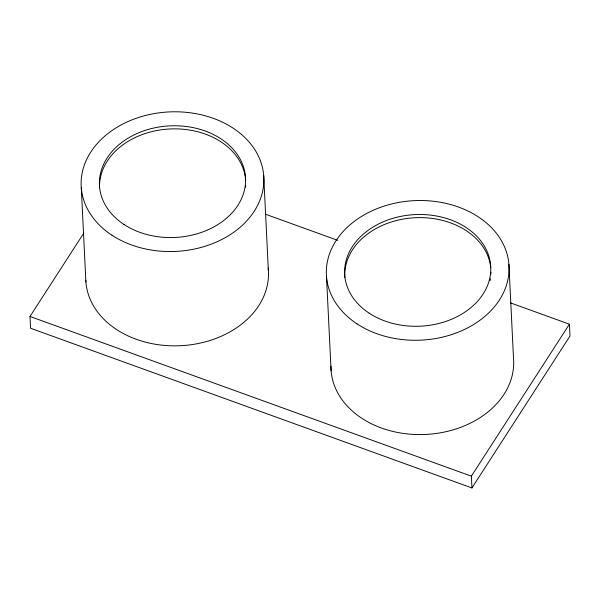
<?xml version="1.0" encoding="UTF-8"?>
<svg xmlns="http://www.w3.org/2000/svg" width="600" height="600" viewBox="0 0 600 600"><rect width="100%" height="100%" fill="white"/><g stroke="black" fill="none" stroke-linecap="round" stroke-linejoin="round"><path stroke-width="0.9" d="M510.397 302.843L569.423 324.202L570 335.993L471.938 487.957L30.578 328.252L30 316.462L83.858 232.995M471.938 487.957L471.36 476.175L569.423 324.202M265.493 214.222L337.733 240.36M30 316.462L471.36 476.175M508.912 264.345L513.525 358.65A91.425 69.825 -2.8 0 1 424.822 434.482A91.425 69.825 -2.8 0 1 330.938 366.195M326.49 276.442L331.103 370.74M263.715 175.62L268.327 269.918M81.285 187.71L85.898 282.015M268.147 268.118A91.425 69.825 -2.8 0 1 182.595 345.593A91.425 69.825 -2.8 0 1 85.785 280.207M245.7 185.4A73.14 55.86 -2.8 0 1 245.572 187.238M99.578 187.785A73.14 55.86 -2.8 0 1 169.447 128.993A73.14 55.86 -2.8 0 1 245.618 179.925M490.957 272.332A73.14 55.86 -2.8 0 1 490.905 274.17M490.425 278.76A73.14 55.86 -2.8 0 1 490.103 280.582M344.82 277.47A73.14 55.86 -2.8 0 1 413.467 217.83A73.14 55.86 -2.8 0 1 490.74 267.795M111.877 235.178A91.425 69.825 -2.8 0 0 262.02 193.845A91.425 69.825 -2.8 0 0 143.595 115.98A91.425 69.825 -2.8 0 0 111.877 235.178M124.005 224.475A73.14 55.86 -2.8 0 0 244.118 191.407A73.14 55.86 -2.8 0 0 149.377 129.113A73.14 55.86 -2.8 0 0 124.005 224.475M369.202 313.2A73.14 55.86 -2.8 0 0 489.322 280.14A73.14 55.86 -2.8 0 0 394.575 217.845A73.14 55.86 -2.8 0 0 369.202 313.2M357.082 323.903A91.425 69.825 -2.8 0 0 507.225 282.57A91.425 69.825 -2.8 0 0 388.8 204.705A91.425 69.825 -2.8 0 0 357.082 323.903"/></g></svg>
